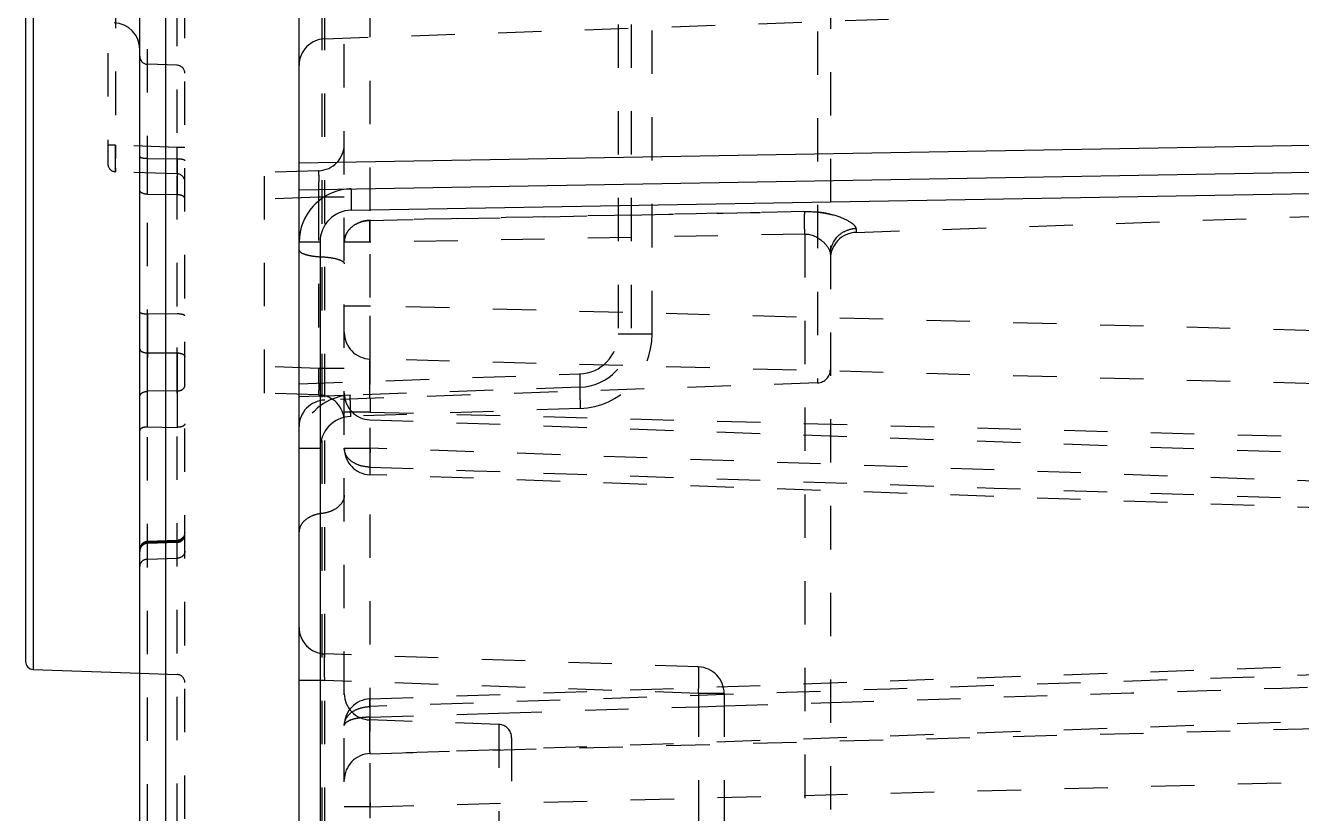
# Model space of a CAD drawing. Header units: millimetres. Extents: x -1265 to 1982, y -12197 to 1934.
# Drawn here: x 510.3 to 558.33, y 146.19 to 175.86 of the extents above; entities that cross this region are included whole.
import ezdxf

# ---------------------------------------------------------------- set-up
doc = ezdxf.new("R2010")
doc.units = ezdxf.units.MM
doc.header["$LTSCALE"] = 16.335
doc.linetypes.add('HIDDEN', pattern=[0.2, 0.1, -0.1])
doc.layers.get('0').update_dxf_attribs({"linetype": 'CONTINUOUS'})
doc.layers.add('DEFAULT_2', color=8, linetype='HIDDEN')

msp = doc.modelspace()

# ---------------------------------------------------------------- linework, layer by layer
at = {"color": 7, "linetype": 'Continuous'}
for p, q in [((520.598, -133.13), (520.598, 283.87)), ((514.598, -94.748), (514.598, 282.739)), ((515.572, 276.741), (515.572, -88.75)), ((510.587, 182.63), (510.587, 151.61)), ((510.298, 182.332), (510.298, 151.909)), ((597.633, 172.015), (520.598, 170.67)), ((520.598, 169.67), (597.633, 171.015)), ((522.563, 168.905), (597.633, 170.215)), ((521.384, 167.705), (520.598, 167.705)), ((521.384, 167.705), (521.384, 132.086)), ((510.587, 151.61), (514.598, 151.47))]:
    msp.add_line(p, q, dxfattribs=at)
for centre, radius, start, end in [((513.598, 174.963), 1, 0, 88), ((522.598, 167.705), 2, 96.0684, 179.9949), ((522.584, 167.705), 1.2, 90.9968, 179.9968), ((510.598, 151.91), 0.3, 180, 268)]:
    msp.add_arc(centre, radius, start, end, dxfattribs=at)
msp.add_open_spline([(522.563, 169.705), (522.562, 169.705), (522.562, 169.697), (522.56, 169.688), (522.56, 169.668), (522.558, 169.629), (522.557, 169.562), (522.557, 169.462), (522.558, 169.338), (522.559, 169.15), (522.561, 169.003), (522.563, 168.905)], degree=3, knots=[0, 0, 0, 0, 0.004999, 0.019229, 0.042669, 0.075191, 0.166913, 0.293241, 0.451112, 0.629887, 1, 1, 1, 1], dxfattribs=at)
at = {"layer": 'DEFAULT_2', "color": 8, "linetype": 'HIDDEN'}
for p, q in [((516.008, 64.006), (516.008, 283.738)), ((516.298, 64.308), (516.298, 283.465)), ((514.887, 163.531), (514.887, 282.95)), ((521.58, -112.561), (521.563, 212.786)), ((522.298, 59.174), (522.298, 199.917)), ((523.263, 199.917), (523.263, 86.747)), ((540.598, 200.237), (540.598, 87.193)), ((532.607, 195.502), (532.607, 164.238)), ((533.098, 195.502), (533.098, 164.238)), ((533.884, 164.238), (533.884, 195.503)), ((521.448, 189.632), (521.448, 59.233)), ((540.115, 185.437), (540.115, 162.403)), ((513.398, 178.089), (513.398, 170.652)), ((513.687, 177.389), (513.687, 171.351)), ((521.563, 175.358), (542.915, 176.103)), ((516.008, 174.361), (514.887, 174.4)), ((513.687, 171.351), (513.398, 171.351)), ((516.008, 171.27), (513.687, 171.351)), ((516.298, 171.27), (516.008, 171.27)), ((514.887, 170.857), (516.008, 170.844)), ((514.887, 170.389), (514.887, 170.857)), ((516.008, 170.844), (516.008, 170.376)), ((516.008, 170.271), (513.687, 170.352)), ((514.887, 170.309), (514.887, 170.389)), ((514.887, 169.936), (514.887, 170.309)), ((516.008, 170.376), (516.008, 170.27)), ((516.008, 170.27), (516.008, 169.922)), ((521.333, 170.391), (519.298, 170.32)), ((519.298, 162.02), (519.298, 170.32)), ((514.887, 169.503), (514.887, 169.936)), ((516.008, 169.922), (516.008, 169.489)), ((541.563, 168.067), (588.415, 169.704)), ((514.887, 169.503), (516.008, 169.489)), ((521.333, 169.392), (519.298, 169.321)), ((521.333, 169.392), (521.333, 162.949)), ((522.298, 169.392), (521.333, 169.392)), ((541.563, 168.22), (541.563, 168.067)), ((523.263, 167.694), (522.298, 167.694)), ((539.633, 168.004), (523.263, 167.694)), ((539.633, 168.004), (539.633, 86.436)), ((522.298, 165.3), (523.28, 165.3)), ((598.103, 163.341), (523.28, 165.3)), ((516.008, 165), (514.887, 164.989)), ((533.884, 164.238), (532.607, 164.238)), ((514.887, 163.531), (516.008, 163.53)), ((516.008, 163.53), (516.009, 163.389)), ((516.009, 163.389), (516.01, 162.623)), ((521.333, 162.949), (519.298, 163.02)), ((522.298, 162.949), (521.333, 162.949)), ((598.106, 161.341), (523.272, 163.3)), ((514.886, 161.874), (514.886, 162.629)), ((516.01, 162.623), (516.01, 162.311)), ((520.598, 162.37), (531.159, 162.739)), ((540.115, 162.403), (521.563, 161.756)), ((516.008, 162.097), (514.887, 162.086)), ((514.887, 63.979), (514.887, 162.086)), ((516.01, 162.311), (516.01, 161.655)), ((521.333, 161.949), (519.298, 162.02)), ((521.335, 161.896), (520.598, 161.87)), ((521.558, 161.904), (521.335, 161.896)), ((522.301, 161.93), (521.558, 161.904)), ((522.53, 161.938), (522.301, 161.93)), ((531.168, 162.239), (522.528, 161.938)), ((523.266, 161.824), (523.264, 162.066)), ((514.886, 161.666), (514.886, 161.874)), ((516.01, 161.655), (516.009, 160.85)), ((531.181, 161.44), (522.542, 161.138)), ((523.272, 161.301), (522.298, 161.301)), ((523.263, 161.012), (588.415, 158.737)), ((523.272, 161.301), (598.106, 159.341)), ((514.887, 160.74), (516.008, 160.726)), ((516.009, 160.85), (516.008, 160.726)), ((520.598, 159.939), (521.384, 159.939)), ((522.298, 159.942), (523.272, 159.942)), ((585.941, 157.754), (523.272, 159.942)), ((585.933, 156.754), (523.263, 158.943)), ((516.009, 156.469), (514.887, 156.429)), ((514.887, 156.4), (516.008, 156.44)), ((514.887, 156.429), (514.887, 156.4)), ((514.887, 156.403), (514.887, 156.429)), ((514.887, 155.759), (514.887, 156.403)), ((516.008, 156.394), (514.887, 156.355)), ((516.008, 156.44), (516.009, 156.469)), ((516.131, 156.5), (516.009, 156.469)), ((514.887, 155.759), (516.008, 155.8)), ((523.263, 150.498), (585.933, 152.687)), ((535.633, 151.704), (521.563, 152.195)), ((514.598, 151.47), (516.008, 151.421)), ((521.563, 151.196), (520.598, 151.196)), ((535.633, 150.705), (521.563, 151.196)), ((523.263, 148.428), (588.415, 150.704)), ((598.106, 150.4), (523.272, 148.44)), ((535.633, 150.705), (535.633, 138.136)), ((536.598, 150.705), (535.633, 150.705)), ((536.598, 150.705), (536.598, 138.136)), ((536.613, 150.238), (540.598, 150.365)), ((523.265, 149.812), (528.102, 149.966)), ((528.102, 149.966), (535.681, 150.208)), ((535.681, 150.208), (536.613, 150.238)), ((528.115, 149.537), (523.263, 149.707)), ((523.264, 149.699), (523.265, 149.812)), ((528.115, 149.537), (528.115, 141.504)), ((528.598, 149.038), (528.598, 142.003)), ((523.28, 146.441), (598.103, 148.4)), ((523.28, 146.441), (522.298, 146.441))]:
    msp.add_line(p, q, dxfattribs=at)
msp.add_lwpolyline([(516.298, 156.769), (516.253, 156.611), (516.131, 156.5)], dxfattribs=at)
for centre, radius, start, end in [((521.598, 174.358), 1, 92, 180), ((514.898, 174.7), 0.3, 180, 268), ((515.998, 174.061), 0.3, 0, 88), ((601.739, 170.428), 88.056, 179.39907, 179.72421), ((428.357, 170.352), 87.656, 0.27366, 0.60048), ((521.298, 171.391), 1, 272, 360), ((513.698, 170.652), 0.3, 180, 268), ((515.998, 169.971), 0.3, 0, 88), ((494.11, 170.341), 27.239, 358.0036, 358.637), ((522.598, 167.705), 2, 90.9949, 96.0684), ((541.598, 167.068), 1, 92, 180), ((1200.009, 163.537), 685.123, 179.878627, 180.121373), ((-74.195, 163.549), 590.205, 359.859107, 0.140893), ((523.298, 164.3), 1, 180, 268.5), ((531.107, 164.238), 1.5, 271.9997, 359.9942), ((531.098, 164.238), 2, 272, 360), ((531.084, 164.238), 2.8, 271.9969, 359.9969), ((540.098, 162.903), 0.5, 272, 360), ((522.598, 159.939), 2, 92, 180), ((521.298, 160.95), 1, 0, 88), ((523.298, 162.012), 1, 180, 268), ((521.598, 160.756), 1, 92, 180), ((669.171, 163.209), 145.911, 180.54416, 180.74938), ((522.584, 159.939), 1.2, 91.9968, 179.9968), ((523.298, 159.942), 1, 180, 268), ((515.998, 156.694), 0.3, 272, 360), ((514.898, 156.129), 0.3, 92.0588, 180), ((514.898, 156.055), 0.3, 92, 180), ((521.598, 153.195), 1, 180, 268), ((515.998, 151.121), 0.3, 0, 88), ((535.598, 150.705), 1, 0, 88), ((523.298, 150.706), 1, 180, 268), ((523.298, 149.499), 1, 92, 180), ((552.545, 150.617), 29.291, 180.8866, 181.5776), ((523.298, 146.865), 2.947, 90.6514, 96.0984), ((528.098, 149.038), 0.5, 0, 88), ((523.298, 147.441), 1, 91.5, 180)]:
    msp.add_arc(centre, radius, start, end, dxfattribs=at)
for points, knots in [([(513.687, 170.352), (513.686, 170.352), (513.688, 170.362), (513.684, 170.373), (513.685, 170.399), (513.683, 170.448), (513.683, 170.532), (513.683, 170.654), (513.683, 170.804), (513.684, 171.039), (513.686, 171.224), (513.687, 171.351)], [0, 0, 0, 0, 0.005023, 0.019593, 0.043501, 0.076496, 0.168688, 0.292975, 0.444458, 0.617908, 1, 1, 1, 1]), ([(516.008, 170.271), (516.01, 170.271), (516.008, 170.282), (516.011, 170.292), (516.011, 170.319), (516.012, 170.367), (516.012, 170.451), (516.013, 170.573), (516.012, 170.722), (516.011, 170.958), (516.01, 171.143), (516.008, 171.27)], [0, 0, 0, 0, 0.005072, 0.019853, 0.044023, 0.077216, 0.169182, 0.292763, 0.444289, 0.617378, 1, 1, 1, 1]), ([(514.598, 170.925), (514.598, 170.914), (514.631, 170.89), (514.724, 170.866), (514.819, 170.857), (514.887, 170.857)], [0, 0, 0, 0, 0.110186, 0.325744, 1, 1, 1, 1]), ([(516.008, 170.844), (516.055, 170.844), (516.139, 170.838), (516.222, 170.824), (516.257, 170.81)], [0, 0, 0, 0, 0.55853, 1, 1, 1, 1]), ([(516.257, 170.81), (516.263, 170.808), (516.278, 170.8), (516.298, 170.787), (516.298, 170.776)], [0, 0, 0, 0, 0.361424, 1, 1, 1, 1]), ([(513.684, 170.486), (513.684, 170.467), (513.685, 170.435), (513.683, 170.389), (513.689, 170.37), (513.684, 170.352), (513.687, 170.352)], [0, 0, 0, 0, 0.429923, 0.742877, 0.934305, 1, 1, 1, 1]), ([(516.012, 170.406), (516.012, 170.386), (516.011, 170.354), (516.013, 170.309), (516.007, 170.29), (516.011, 170.271), (516.008, 170.271)], [0, 0, 0, 0, 0.42751, 0.740969, 0.933856, 1, 1, 1, 1]), ([(521.333, 169.392), (521.337, 169.519), (521.342, 169.705), (521.346, 169.941), (521.347, 170.09), (521.347, 170.213), (521.344, 170.302), (521.341, 170.36), (521.337, 170.382), (521.335, 170.391), (521.333, 170.391)], [0, 0, 0, 0, 0.382438, 0.555362, 0.706692, 0.83007, 0.921869, 0.979197, 0.994137, 1, 1, 1, 1]), ([(514.887, 169.503), (514.85, 169.504), (514.779, 169.513), (514.672, 169.544), (514.598, 169.608), (514.598, 169.653)], [0, 0, 0, 0, 0.324383, 0.612186, 1, 1, 1, 1]), ([(516.298, 169.339), (516.298, 169.351), (516.278, 169.416), (516.208, 169.45), (516.157, 169.465)], [0, 0, 0, 0, 0.185712, 1, 1, 1, 1]), ([(539.633, 168.004), (539.631, 168.083), (539.627, 168.366), (539.625, 168.65), (539.633, 168.855)], [0, 0, 0, 0, 0.276983, 1, 1, 1, 1]), ([(539.633, 168.004), (539.631, 168.083), (539.627, 168.366), (539.625, 168.65), (539.633, 168.855)], [0, 0, 0, 0, 0.276983, 1, 1, 1, 1]), ([(541.563, 168.22), (541.563, 168.254), (541.511, 168.336), (541.315, 168.488), (540.918, 168.67), (540.324, 168.826), (539.871, 168.86), (539.633, 168.855)], [0, 0, 0, 0, 0.048899, 0.126011, 0.357491, 0.660397, 1, 1, 1, 1]), ([(539.633, 168.855), (539.718, 168.856), (540.048, 168.852), (540.378, 168.804), (540.615, 168.744)], [0, 0, 0, 0, 0.258672, 1, 1, 1, 1]), ([(523.263, 168.52), (523.137, 168.519), (522.89, 168.47), (522.57, 168.292), (522.353, 168.02), (522.298, 167.8), (522.298, 167.694)], [0, 0, 0, 0, 0.27111, 0.530599, 0.772987, 1, 1, 1, 1]), ([(522.298, 167.694), (522.298, 167.8), (522.353, 168.02), (522.57, 168.292), (522.89, 168.47), (523.137, 168.519), (523.263, 168.52)], [0, 0, 0, 0, 0.227012, 0.4694, 0.728889, 1, 1, 1, 1]), ([(523.263, 168.52), (523.261, 168.467), (523.256, 168.191), (523.259, 167.916), (523.263, 167.694)], [0, 0, 0, 0, 0.193465, 1, 1, 1, 1]), ([(523.263, 167.694), (523.261, 167.774), (523.258, 168.049), (523.257, 168.325), (523.263, 168.52)], [0, 0, 0, 0, 0.291256, 1, 1, 1, 1]), ([(540.598, 167.247), (540.598, 167.491), (540.761, 167.884), (541.188, 168.155), (541.44, 168.216), (541.563, 168.22)], [0, 0, 0, 0, 0.491159, 0.752093, 1, 1, 1, 1]), ([(539.633, 168.004), (539.878, 168.014), (540.241, 167.837), (540.517, 167.509), (540.598, 167.327), (540.598, 167.247)], [0, 0, 0, 0, 0.566694, 0.817112, 1, 1, 1, 1]), ([(520.598, 167.412), (520.598, 167.358), (520.702, 167.285), (520.843, 167.234), (520.948, 167.208), (521.005, 167.197)], [0, 0, 0, 0, 0.339051, 0.630742, 1, 1, 1, 1]), ([(521.005, 167.197), (521.039, 167.19), (521.185, 167.165), (521.334, 167.152), (521.448, 167.148)], [0, 0, 0, 0, 0.232027, 1, 1, 1, 1]), ([(521.448, 167.148), (521.56, 167.143), (521.765, 167.125), (522.002, 167.079), (522.154, 167.024), (522.243, 166.978), (522.298, 166.921), (522.298, 166.883)], [0, 0, 0, 0, 0.362332, 0.665665, 0.78469, 0.879021, 1, 1, 1, 1]), ([(523.272, 163.3), (523.268, 163.3), (523.273, 163.321), (523.267, 163.342), (523.268, 163.394), (523.267, 163.458), (523.267, 163.542), (523.266, 163.687), (523.267, 163.904), (523.269, 164.203), (523.272, 164.545), (523.276, 164.915), (523.279, 165.17), (523.28, 165.3)], [0, 0, 0, 0, 0.004932, 0.019386, 0.04322, 0.076259, 0.118263, 0.168752, 0.29302, 0.444464, 0.617387, 0.805347, 1, 1, 1, 1]), ([(514.887, 164.989), (514.818, 164.989), (514.724, 164.998), (514.629, 165.029), (514.598, 165.057), (514.598, 165.069)], [0, 0, 0, 0, 0.664726, 0.883768, 1, 1, 1, 1]), ([(516.298, 164.92), (516.298, 164.932), (516.267, 164.96), (516.171, 164.99), (516.077, 164.999), (516.008, 165)], [0, 0, 0, 0, 0.119193, 0.335462, 1, 1, 1, 1]), ([(514.598, 163.681), (514.598, 163.636), (514.673, 163.571), (514.78, 163.541), (514.851, 163.532), (514.887, 163.531)], [0, 0, 0, 0, 0.387738, 0.685099, 1, 1, 1, 1]), ([(514.886, 162.629), (514.886, 162.708), (514.886, 163.008), (514.887, 163.309), (514.887, 163.531)], [0, 0, 0, 0, 0.260608, 1, 1, 1, 1]), ([(516.008, 163.53), (516.046, 163.529), (516.117, 163.52), (516.224, 163.488), (516.298, 163.424), (516.298, 163.38)], [0, 0, 0, 0, 0.324383, 0.612186, 1, 1, 1, 1]), ([(521.333, 161.949), (521.335, 161.949), (521.337, 161.958), (521.341, 161.981), (521.344, 162.039), (521.347, 162.128), (521.347, 162.251), (521.346, 162.4), (521.342, 162.636), (521.337, 162.821), (521.333, 162.949)], [0, 0, 0, 0, 0.005863, 0.020803, 0.07813, 0.169929, 0.293308, 0.44464, 0.617565, 1, 1, 1, 1]), ([(523.264, 162.066), (523.263, 162.153), (523.262, 162.321), (523.261, 162.56), (523.261, 162.771), (523.261, 162.95), (523.263, 163.093), (523.264, 163.19), (523.267, 163.246), (523.267, 163.276), (523.27, 163.289), (523.27, 163.3), (523.272, 163.3)], [0, 0, 0, 0, 0.213036, 0.408047, 0.580228, 0.725802, 0.842584, 0.92853, 0.959305, 0.981613, 0.995218, 1, 1, 1, 1]), ([(531.159, 162.739), (531.161, 162.675), (531.164, 162.583), (531.167, 162.465), (531.169, 162.39), (531.169, 162.33), (531.172, 162.281), (531.166, 162.26), (531.171, 162.239), (531.168, 162.239)], [0, 0, 0, 0, 0.381937, 0.555245, 0.706703, 0.831024, 0.923256, 0.980267, 1, 1, 1, 1]), ([(514.598, 161.876), (514.598, 161.932), (514.66, 162.022), (514.778, 162.072), (514.851, 162.085), (514.887, 162.086)], [0, 0, 0, 0, 0.436939, 0.716207, 1, 1, 1, 1]), ([(516.008, 162.097), (516.08, 162.099), (516.212, 162.128), (516.298, 162.251), (516.298, 162.307)], [0, 0, 0, 0, 0.560391, 1, 1, 1, 1]), ([(522.542, 161.138), (522.539, 161.237), (522.534, 161.383), (522.529, 161.571), (522.526, 161.695), (522.525, 161.795), (522.525, 161.862), (522.525, 161.901), (522.525, 161.921), (522.527, 161.93), (522.527, 161.938), (522.528, 161.938)], [0, 0, 0, 0, 0.370139, 0.548913, 0.706778, 0.833099, 0.924815, 0.957334, 0.980773, 0.995001, 1, 1, 1, 1]), ([(531.168, 162.239), (531.166, 162.239), (531.167, 162.232), (531.165, 162.223), (531.165, 162.203), (531.164, 162.164), (531.165, 162.097), (531.166, 161.997), (531.169, 161.873), (531.174, 161.685), (531.178, 161.539), (531.182, 161.44)], [0, 0, 0, 0, 0.004999, 0.019227, 0.042665, 0.075184, 0.1669, 0.293222, 0.451088, 0.629862, 1, 1, 1, 1]), ([(514.887, 160.74), (514.887, 160.814), (514.887, 161.123), (514.886, 161.431), (514.886, 161.666)], [0, 0, 0, 0, 0.24033, 1, 1, 1, 1]), ([(514.887, 160.74), (514.851, 160.739), (514.78, 160.731), (514.678, 160.707), (514.598, 160.652), (514.598, 160.611)], [0, 0, 0, 0, 0.32607, 0.630378, 1, 1, 1, 1]), ([(516.298, 160.857), (516.298, 160.815), (516.22, 160.761), (516.117, 160.734), (516.046, 160.727), (516.008, 160.726)], [0, 0, 0, 0, 0.370303, 0.66449, 1, 1, 1, 1]), ([(523.263, 159.226), (523.138, 159.235), (522.895, 159.268), (522.579, 159.42), (522.354, 159.65), (522.298, 159.849), (522.298, 159.942)], [0, 0, 0, 0, 0.286617, 0.552752, 0.78701, 1, 1, 1, 1]), ([(523.272, 159.942), (523.267, 159.815), (523.262, 159.63), (523.257, 159.394), (523.255, 159.245), (523.254, 159.122), (523.255, 159.038), (523.257, 158.99), (523.258, 158.964), (523.26, 158.952), (523.261, 158.943), (523.263, 158.943)], [0, 0, 0, 0, 0.38177, 0.555059, 0.706405, 0.830599, 0.922769, 0.955791, 0.979768, 0.994488, 1, 1, 1, 1]), ([(523.263, 159.226), (523.262, 159.187), (523.261, 159.119), (523.26, 159.038), (523.261, 158.99), (523.26, 158.964), (523.263, 158.953), (523.261, 158.943), (523.263, 158.943)], [0, 0, 0, 0, 0.412283, 0.727278, 0.843144, 0.928519, 0.981384, 1, 1, 1, 1]), ([(522.298, 158.175), (522.298, 158.092), (522.249, 157.913), (522.057, 157.697), (521.779, 157.545), (521.562, 157.495), (521.448, 157.482)], [0, 0, 0, 0, 0.211277, 0.445603, 0.71116, 1, 1, 1, 1]), ([(521.448, 157.482), (521.334, 157.47), (521.117, 157.42), (520.839, 157.268), (520.647, 157.052), (520.598, 156.873), (520.598, 156.789)], [0, 0, 0, 0, 0.288702, 0.554122, 0.788596, 1, 1, 1, 1]), ([(516.008, 156.44), (516.083, 156.442), (516.236, 156.508), (516.298, 156.663), (516.298, 156.738)], [0, 0, 0, 0, 0.50103, 1, 1, 1, 1]), ([(514.598, 156.102), (514.598, 156.176), (514.659, 156.332), (514.813, 156.397), (514.887, 156.4)], [0, 0, 0, 0, 0.498765, 1, 1, 1, 1]), ([(514.887, 155.759), (514.814, 155.757), (514.669, 155.709), (514.598, 155.566), (514.598, 155.5)], [0, 0, 0, 0, 0.52473, 1, 1, 1, 1]), ([(516.298, 156.059), (516.298, 155.993), (516.227, 155.851), (516.082, 155.802), (516.008, 155.8)], [0, 0, 0, 0, 0.475055, 1, 1, 1, 1]), ([(521.563, 151.196), (521.559, 151.323), (521.553, 151.509), (521.549, 151.745), (521.548, 151.894), (521.549, 152.017), (521.551, 152.106), (521.555, 152.164), (521.559, 152.186), (521.561, 152.195), (521.563, 152.195)], [0, 0, 0, 0, 0.382435, 0.55536, 0.706692, 0.830071, 0.92187, 0.979197, 0.994137, 1, 1, 1, 1]), ([(535.633, 150.705), (535.637, 150.832), (535.642, 151.017), (535.646, 151.252), (535.647, 151.402), (535.647, 151.525), (535.644, 151.614), (535.641, 151.672), (535.637, 151.695), (535.635, 151.704), (535.633, 151.704)], [0, 0, 0, 0, 0.381433, 0.554569, 0.705793, 0.829912, 0.922077, 0.979181, 0.994055, 1, 1, 1, 1]), ([(523.257, 150.164), (523.257, 150.189), (523.256, 150.27), (523.256, 150.352), (523.257, 150.409)], [0, 0, 0, 0, 0.301398, 1, 1, 1, 1]), ([(523.257, 150.409), (523.257, 150.422), (523.257, 150.444), (523.258, 150.474), (523.261, 150.489), (523.261, 150.5), (523.263, 150.5)], [0, 0, 0, 0, 0.424288, 0.733842, 0.925979, 1, 1, 1, 1]), ([(523.263, 150.498), (523.261, 150.498), (523.263, 150.488), (523.26, 150.476), (523.261, 150.45), (523.26, 150.403), (523.261, 150.322), (523.262, 150.254), (523.263, 150.215)], [0, 0, 0, 0, 0.018615, 0.071482, 0.156858, 0.272726, 0.587724, 1, 1, 1, 1]), ([(522.298, 149.499), (522.298, 149.592), (522.354, 149.791), (522.579, 150.021), (522.895, 150.172), (523.138, 150.206), (523.263, 150.215)], [0, 0, 0, 0, 0.212988, 0.447246, 0.713382, 1, 1, 1, 1]), ([(522.429, 149.652), (522.409, 149.641), (522.353, 149.605), (522.298, 149.545), (522.298, 149.499)], [0, 0, 0, 0, 0.331347, 1, 1, 1, 1]), ([(522.781, 149.766), (522.745, 149.76), (522.624, 149.734), (522.505, 149.696), (522.429, 149.652)], [0, 0, 0, 0, 0.291495, 1, 1, 1, 1]), ([(523.272, 148.44), (523.27, 148.44), (523.27, 148.452), (523.267, 148.465), (523.267, 148.495), (523.264, 148.551), (523.263, 148.65), (523.261, 148.797), (523.261, 148.98), (523.261, 149.196), (523.262, 149.439), (523.263, 149.61), (523.264, 149.699)], [0, 0, 0, 0, 0.004715, 0.018151, 0.040239, 0.070793, 0.156498, 0.273644, 0.42037, 0.593172, 0.7878, 1, 1, 1, 1]), ([(523.28, 146.441), (523.279, 146.571), (523.276, 146.826), (523.272, 147.196), (523.269, 147.537), (523.267, 147.836), (523.266, 148.054), (523.267, 148.198), (523.267, 148.282), (523.268, 148.347), (523.267, 148.398), (523.273, 148.42), (523.268, 148.44), (523.272, 148.44)], [0, 0, 0, 0, 0.194653, 0.382613, 0.555536, 0.70698, 0.831248, 0.881737, 0.923741, 0.95678, 0.980614, 0.995068, 1, 1, 1, 1])]:
    msp.add_open_spline(points, degree=3, knots=knots, dxfattribs=at)
for points in [[(516.157, 169.465), (516.109, 169.48), (516.059, 169.488), (516.008, 169.489)], [(523.263, 168.52), (528.72, 168.632), (534.176, 168.743), (539.633, 168.854)], [(539.633, 168.854), (534.176, 168.743), (528.72, 168.632), (523.263, 168.52)], [(523.263, 159.226), (544.152, 158.525), (565.042, 157.831), (585.933, 157.159)], [(585.933, 152.281), (565.042, 151.61), (544.152, 150.916), (523.263, 150.214)], [(540.598, 150.365), (555.711, 150.848), (570.825, 151.333), (585.938, 151.818)], [(522.985, 149.796), (522.917, 149.789), (522.848, 149.779), (522.781, 149.766)]]:
    msp.add_open_spline(points, degree=3, dxfattribs=at)

doc.saveas('drawing.dxf')
